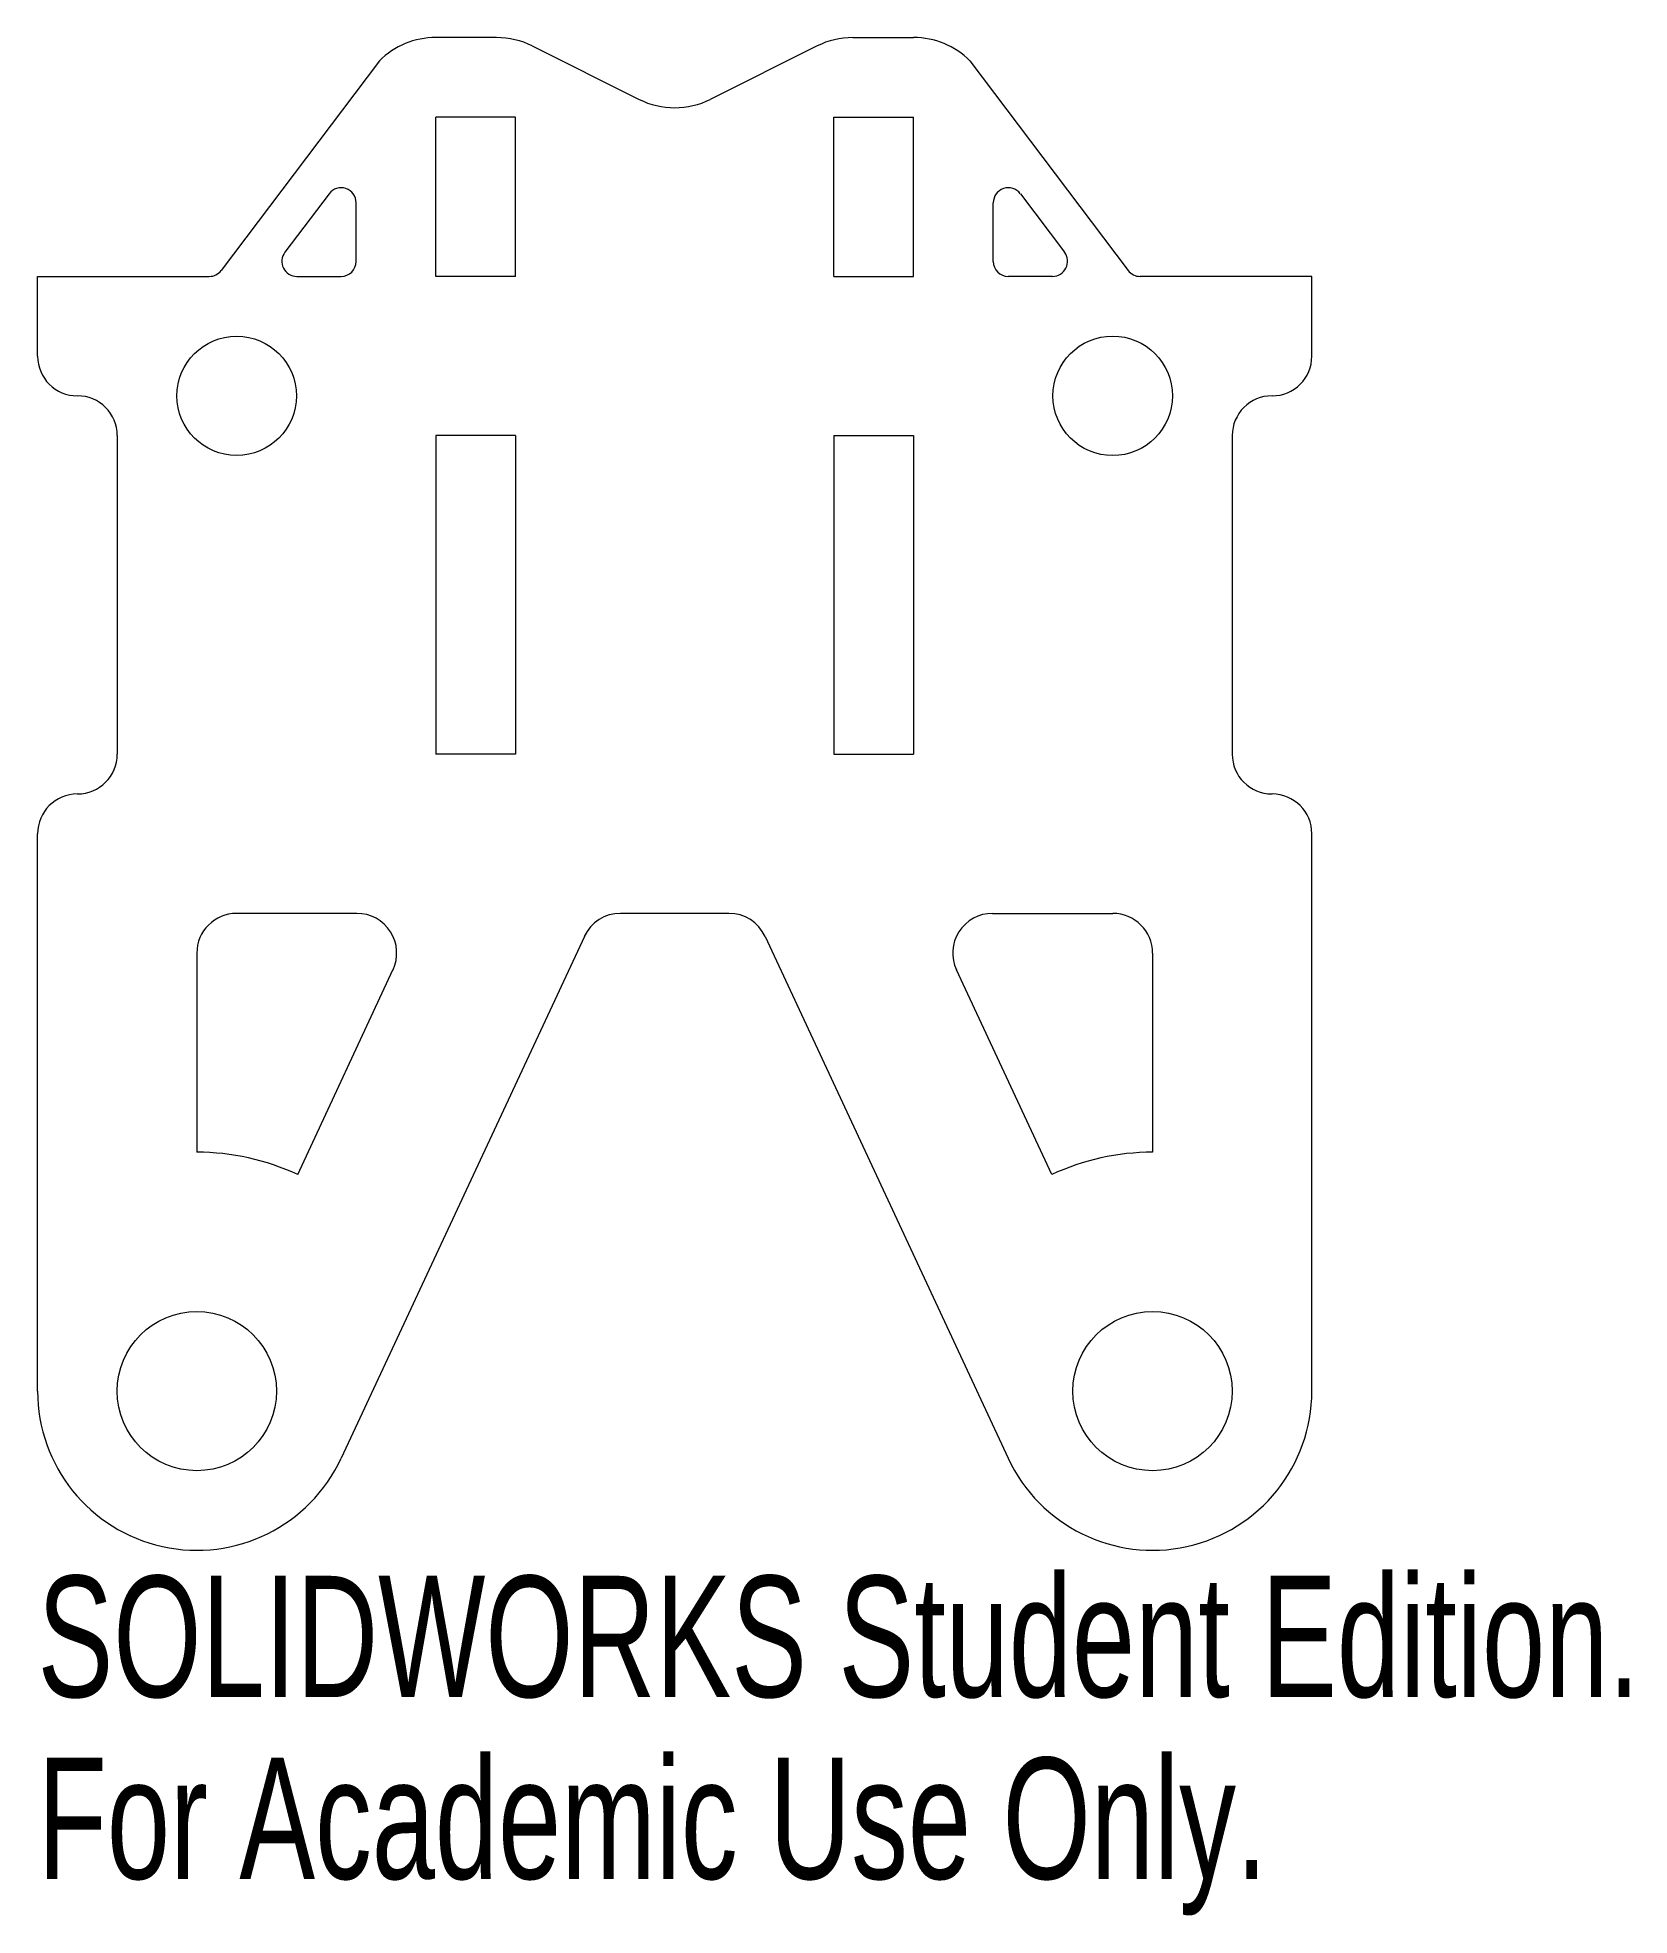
# Model space of a CAD drawing. Header units: inches. Extents: x -1 to 1.5, y -2.07 to 0.88.
import ezdxf

# ---------------------------------------------------------------- set-up
doc = ezdxf.new("R2010")
doc.units = ezdxf.units.IN
doc.header["$MEASUREMENT"] = 0
doc.styles.add('SLDTEXTSTYLE0', font='TXT', dxfattribs={"width": 0.7})

msp = doc.modelspace()

# ---------------------------------------------------------------- linework, layer by layer
at = {"color": 7, "linetype": 'Continuous', "lineweight": 15}
for p, q in [((-0.2795, 0.875), (-0.375, 0.875)), ((-0.2236, 0.8618), (-0.0559, 0.778)), ((0.2236, 0.8618), (0.0559, 0.778)), ((0.2795, 0.875), (0.375, 0.875)), ((-0.4634, 0.8384), (-0.7117, 0.5094)), ((0.4634, 0.8384), (0.7117, 0.5094)), ((-0.375, 0.5), (-0.375, 0.75)), ((-0.25, 0.75), (-0.375, 0.75)), ((-0.25, 0.5), (-0.25, 0.75)), ((0.25, 0.5), (0.25, 0.75)), ((0.25, 0.75), (0.375, 0.75)), ((0.375, 0.5), (0.375, 0.75)), ((-0.5425, 0.6298), (-0.6119, 0.5379)), ((0.5425, 0.6298), (0.6119, 0.5379)), ((-0.5, 0.5236), (-0.5, 0.6156)), ((0.5, 0.5236), (0.5, 0.6156)), ((-1, 0.5), (-0.7305, 0.5)), ((-1, 0.375), (-1, 0.5)), ((-0.593, 0.5), (-0.5236, 0.5)), ((-0.25, 0.5), (-0.375, 0.5)), ((0.25, 0.5), (0.375, 0.5)), ((0.593, 0.5), (0.5236, 0.5)), ((1, 0.5), (0.7305, 0.5)), ((1, 0.375), (1, 0.5)), ((-0.875, 0.25), (-0.875, -0.25)), ((-0.375, 0.25), (-0.375, -0.25)), ((-0.25, 0.25), (-0.375, 0.25)), ((-0.25, 0.25), (-0.25, -0.25)), ((0.25, 0.25), (0.25, -0.25)), ((0.25, 0.25), (0.375, 0.25)), ((0.375, 0.25), (0.375, -0.25)), ((0.875, 0.25), (0.875, -0.25)), ((-0.25, -0.25), (-0.375, -0.25)), ((0.25, -0.25), (0.375, -0.25)), ((-1, -1.25), (-1, -0.375)), ((1, -1.25), (1, -0.375)), ((-0.4988, -0.5), (-0.6875, -0.5)), ((0.0852, -0.5), (-0.0852, -0.5)), ((0.4988, -0.5), (0.6875, -0.5)), ((-0.1418, -0.5361), (-0.5234, -1.3555)), ((0.1418, -0.5361), (0.5234, -1.3555)), ((-0.75, -0.5625), (-0.75, -0.875)), ((-0.5917, -0.91), (-0.4422, -0.5889)), ((0.5917, -0.91), (0.4422, -0.5889)), ((0.75, -0.5625), (0.75, -0.875))]:
    msp.add_line(p, q, dxfattribs=at)
for centre, radius in [((-0.6875, 0.3125), 0.0937), ((0.6875, 0.3125), 0.0938), ((-0.75, -1.25), 0.125), ((0.75, -1.25), 0.125)]:
    msp.add_circle(centre, radius, dxfattribs=at)
for centre, radius, start, end in [((-0.375, 0.75), 0.125, 90, 135), ((-0.2795, 0.75), 0.125, 63.4349, 90), ((0.2795, 0.75), 0.125, 90, 116.5651), ((0.375, 0.75), 0.125, 45, 90), ((0, 0.8898), 0.125, 243.4349, 296.5651), ((-0.5236, 0.6156), 0.0236, 0, 142.9603), ((0.5236, 0.6156), 0.0236, 37.0397, 180), ((-0.593, 0.5236), 0.0236, 142.9603, 270), ((0.593, 0.5236), 0.0236, 270, 37.0397), ((-0.7305, 0.5236), 0.0236, 270, 322.9603), ((-0.5236, 0.5236), 0.0236, 270, 0), ((0.5236, 0.5236), 0.0236, 180, 270), ((0.7305, 0.5236), 0.0236, 217.0397, 270), ((-0.9375, 0.375), 0.0625, 180, 270), ((0.9375, 0.375), 0.0625, 270, 0), ((-0.9375, 0.25), 0.0625, 0, 90), ((0.9375, 0.25), 0.0625, 90, 180), ((-0.9375, -0.25), 0.0625, 270, 0), ((0.9375, -0.25), 0.0625, 180, 270), ((-0.9375, -0.375), 0.0625, 90, 180), ((0.9375, -0.375), 0.0625, 0, 90), ((-0.6875, -0.5625), 0.0625, 90, 180), ((-0.4988, -0.5625), 0.0625, 335.0316, 90), ((-0.0852, -0.5625), 0.0625, 90, 155.0316), ((0.0852, -0.5625), 0.0625, 24.9684, 90), ((0.4988, -0.5625), 0.0625, 90, 204.9684), ((0.6875, -0.5625), 0.0625, 0, 90), ((-0.75, -1.25), 0.375, 65.0316, 90), ((0.75, -1.25), 0.375, 90, 114.9684), ((-0.75, -1.25), 0.25, 180, 335.0316), ((0.75, -1.25), 0.25, 204.9684, 0)]:
    msp.add_arc(centre, radius, start, end, dxfattribs=at)

# ---------------------------------------------------------------- texts
at = {"color": 7, "linetype": 'Continuous', "char_height": 0.1903, "attachment_point": 1, "style": 'SLDTEXTSTYLE0'}
for s, insert in [('SOLIDWORKS Student Edition.', (-1, -1.5401)), ('For Academic Use Only.', (-1, -1.8256))]:
    msp.add_mtext(s, dxfattribs=dict(at, insert=insert))

doc.saveas('drawing.dxf')
